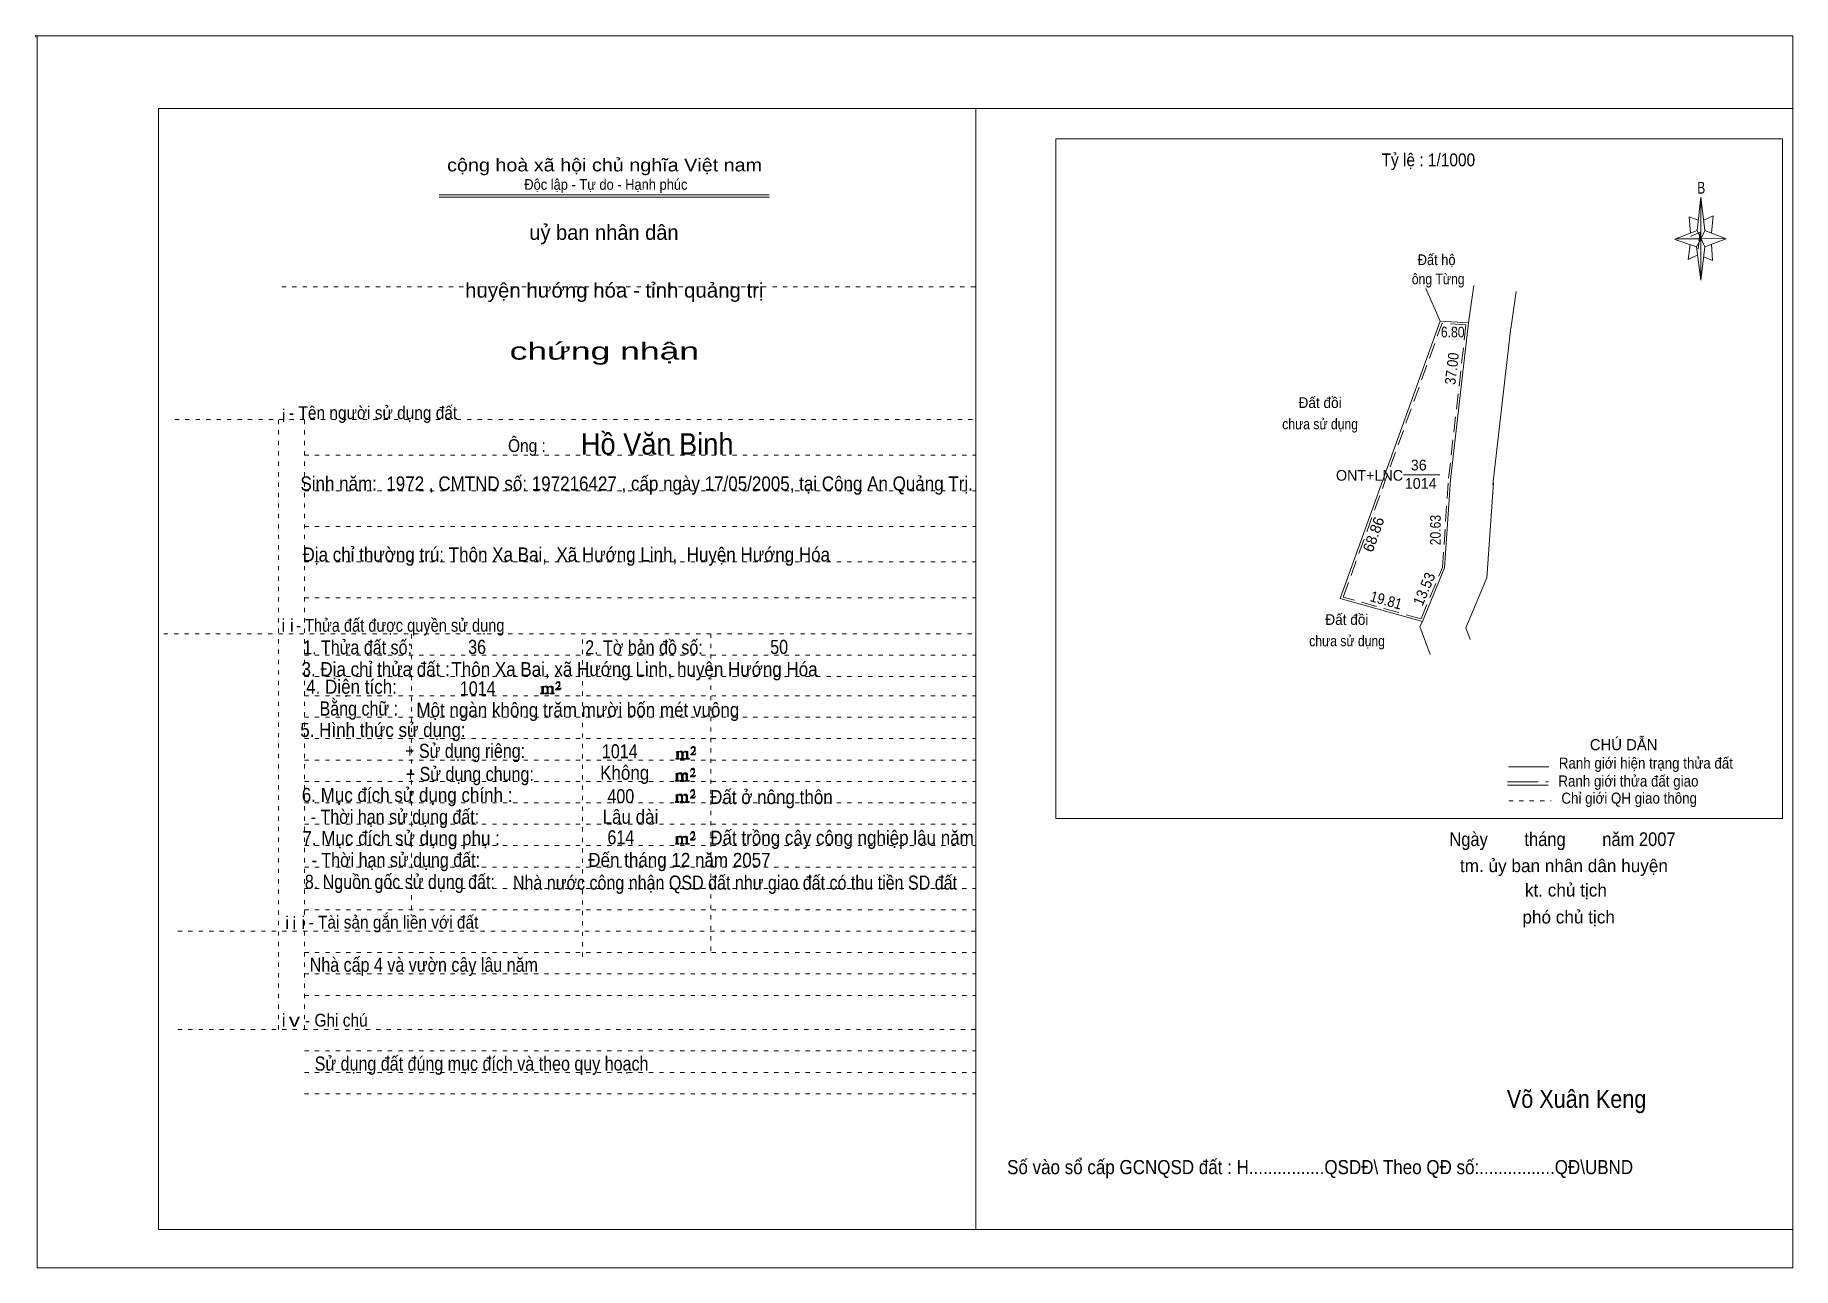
# Model space of a CAD drawing. Header units: centimetres. Extents: x -1.6 to 39.5, y -3.3 to 25.5.
import ezdxf
from ezdxf.enums import TextEntityAlignment as Align

# ---------------------------------------------------------------- set-up
doc = ezdxf.new("R2010")
doc.units = ezdxf.units.CM
doc.header["$LTSCALE"] = 0.12
for name, pattern in [('DOTTED', [1.5, 0.3, -1.2]), ('LONG_DASHED', [7.5, 6, -1.5]), ('MEDIUM_DASHED', [4.5, 3, -1.5])]:
    doc.linetypes.add(name, pattern=pattern)
for name, color, linetype, lineweight in [('1', 7, 'DOTTED', 13), ('10', 7, 'Continuous', 13), ('4', 7, 'Continuous', 13), ('5', 7, 'Continuous', 13), ('50', 7, 'Continuous', 13)]:
    doc.layers.add(name, color=color, linetype=linetype, lineweight=lineweight)

msp = doc.modelspace()

# ---------------------------------------------------------------- hatches: boundary and pattern name
at = {"layer": '50'}
for points in [[(10.27, 10.13), (10.27, 10.12), (10.27, 10.11), (10.25, 10.11), (10.24, 10.11), (10.24, 10.1), (10.33, 10.1), (10.33, 10.11), (10.32, 10.11), (10.31, 10.11), (10.31, 10.12), (10.31, 10.13), (10.31, 10.24), (10.31, 10.25), (10.32, 10.26), (10.34, 10.26), (10.35, 10.26), (10.36, 10.26), (10.37, 10.25), (10.39, 10.22), (10.39, 10.13), (10.37, 10.12), (10.37, 10.11), (10.36, 10.11), (10.35, 10.11), (10.35, 10.1), (10.44, 10.1), (10.44, 10.11), (10.43, 10.11), (10.42, 10.11), (10.42, 10.12), (10.42, 10.13), (10.42, 10.24), (10.44, 10.26), (10.45, 10.26), (10.46, 10.26), (10.49, 10.26), (10.49, 10.25), (10.5, 10.24), (10.5, 10.22), (10.5, 10.13), (10.5, 10.12), (10.49, 10.11), (10.49, 10.11), (10.47, 10.11), (10.47, 10.1), (10.56, 10.1), (10.56, 10.11), (10.55, 10.11), (10.54, 10.11), (10.53, 10.12), (10.53, 10.13), (10.53, 10.2), (10.53, 10.25), (10.53, 10.26), (10.52, 10.27), (10.5, 10.28), (10.47, 10.28), (10.46, 10.28), (10.44, 10.27), (10.41, 10.25), (10.41, 10.26), (10.4, 10.28), (10.39, 10.28), (10.37, 10.28), (10.35, 10.28), (10.34, 10.28), (10.32, 10.26), (10.31, 10.26), (10.31, 10.25), (10.31, 10.25), (10.31, 10.26), (10.31, 10.28), (10.24, 10.26), (10.24, 10.26), (10.25, 10.26), (10.27, 10.25), (10.27, 10.24), (10.27, 10.23)], [(10.69, 10.19), (10.72, 10.24), (10.72, 10.24), (10.71, 10.22), (10.69, 10.22), (10.68, 10.22), (10.63, 10.22), (10.66, 10.26), (10.67, 10.27), (10.69, 10.28), (10.69, 10.3), (10.69, 10.32), (10.69, 10.34), (10.69, 10.35), (10.69, 10.37), (10.68, 10.38), (10.67, 10.38), (10.66, 10.39), (10.65, 10.39), (10.63, 10.38), (10.63, 10.38), (10.62, 10.37), (10.61, 10.35), (10.59, 10.33), (10.61, 10.33), (10.61, 10.35), (10.62, 10.35), (10.63, 10.36), (10.65, 10.36), (10.66, 10.36), (10.67, 10.35), (10.68, 10.35), (10.68, 10.32), (10.68, 10.3), (10.66, 10.28), (10.66, 10.26), (10.65, 10.25), (10.59, 10.2), (10.59, 10.19)], [(13.42, 8.61), (13.42, 8.6), (13.42, 8.59), (13.41, 8.59), (13.4, 8.59), (13.4, 8.57), (13.48, 8.57), (13.48, 8.59), (13.47, 8.59), (13.46, 8.59), (13.46, 8.6), (13.46, 8.61), (13.46, 8.72), (13.46, 8.73), (13.47, 8.74), (13.5, 8.74), (13.51, 8.74), (13.52, 8.74), (13.53, 8.73), (13.54, 8.69), (13.54, 8.61), (13.53, 8.6), (13.53, 8.59), (13.52, 8.59), (13.51, 8.59), (13.51, 8.57), (13.6, 8.57), (13.6, 8.59), (13.58, 8.59), (13.57, 8.59), (13.57, 8.6), (13.57, 8.61), (13.57, 8.72), (13.6, 8.74), (13.61, 8.74), (13.62, 8.74), (13.64, 8.74), (13.64, 8.73), (13.65, 8.72), (13.65, 8.69), (13.65, 8.61), (13.65, 8.6), (13.64, 8.59), (13.64, 8.59), (13.63, 8.59), (13.63, 8.57), (13.72, 8.57), (13.72, 8.59), (13.7, 8.59), (13.69, 8.59), (13.68, 8.6), (13.68, 8.61), (13.68, 8.68), (13.68, 8.73), (13.68, 8.74), (13.67, 8.75), (13.65, 8.76), (13.63, 8.76), (13.62, 8.76), (13.6, 8.75), (13.56, 8.73), (13.56, 8.74), (13.55, 8.76), (13.54, 8.76), (13.53, 8.76), (13.51, 8.76), (13.5, 8.76), (13.47, 8.74), (13.46, 8.74), (13.46, 8.73), (13.46, 8.73), (13.46, 8.74), (13.46, 8.76), (13.4, 8.74), (13.4, 8.74), (13.41, 8.74), (13.42, 8.73), (13.42, 8.72), (13.42, 8.71)], [(13.85, 8.67), (13.87, 8.72), (13.87, 8.72), (13.86, 8.69), (13.85, 8.69), (13.84, 8.69), (13.78, 8.69), (13.82, 8.74), (13.83, 8.75), (13.85, 8.76), (13.85, 8.78), (13.85, 8.79), (13.85, 8.82), (13.85, 8.83), (13.85, 8.85), (13.84, 8.86), (13.83, 8.86), (13.82, 8.87), (13.8, 8.87), (13.78, 8.86), (13.78, 8.86), (13.77, 8.85), (13.76, 8.83), (13.75, 8.81), (13.76, 8.81), (13.76, 8.83), (13.77, 8.83), (13.78, 8.84), (13.8, 8.84), (13.82, 8.84), (13.83, 8.83), (13.84, 8.83), (13.84, 8.79), (13.84, 8.78), (13.82, 8.76), (13.82, 8.74), (13.8, 8.73), (13.75, 8.68), (13.75, 8.67)], [(13.41, 8.09), (13.41, 8.08), (13.41, 8.07), (13.4, 8.07), (13.39, 8.07), (13.39, 8.06), (13.48, 8.06), (13.48, 8.07), (13.47, 8.07), (13.45, 8.07), (13.45, 8.08), (13.45, 8.09), (13.45, 8.2), (13.45, 8.21), (13.47, 8.23), (13.49, 8.23), (13.5, 8.23), (13.51, 8.23), (13.52, 8.21), (13.53, 8.18), (13.53, 8.09), (13.52, 8.08), (13.52, 8.07), (13.51, 8.07), (13.5, 8.07), (13.5, 8.06), (13.59, 8.06), (13.59, 8.07), (13.58, 8.07), (13.57, 8.07), (13.57, 8.08), (13.57, 8.09), (13.57, 8.2), (13.59, 8.23), (13.6, 8.23), (13.61, 8.23), (13.63, 8.23), (13.63, 8.21), (13.64, 8.2), (13.64, 8.18), (13.64, 8.09), (13.64, 8.08), (13.63, 8.07), (13.63, 8.07), (13.62, 8.07), (13.62, 8.06), (13.71, 8.06), (13.71, 8.07), (13.7, 8.07), (13.69, 8.07), (13.67, 8.08), (13.67, 8.09), (13.67, 8.17), (13.67, 8.21), (13.67, 8.23), (13.66, 8.24), (13.64, 8.25), (13.62, 8.25), (13.61, 8.25), (13.59, 8.24), (13.55, 8.21), (13.55, 8.23), (13.54, 8.25), (13.53, 8.25), (13.52, 8.25), (13.5, 8.25), (13.49, 8.25), (13.47, 8.23), (13.45, 8.23), (13.45, 8.21), (13.45, 8.21), (13.45, 8.23), (13.45, 8.25), (13.39, 8.23), (13.39, 8.23), (13.4, 8.23), (13.41, 8.21), (13.41, 8.2), (13.41, 8.19)], [(13.84, 8.16), (13.86, 8.2), (13.86, 8.2), (13.85, 8.18), (13.84, 8.18), (13.83, 8.18), (13.77, 8.18), (13.81, 8.23), (13.82, 8.24), (13.84, 8.25), (13.84, 8.27), (13.84, 8.28), (13.84, 8.3), (13.84, 8.31), (13.84, 8.34), (13.83, 8.35), (13.82, 8.35), (13.81, 8.36), (13.8, 8.36), (13.77, 8.35), (13.77, 8.35), (13.76, 8.34), (13.75, 8.31), (13.74, 8.29), (13.75, 8.29), (13.75, 8.31), (13.76, 8.31), (13.77, 8.33), (13.8, 8.33), (13.81, 8.33), (13.82, 8.31), (13.83, 8.31), (13.83, 8.28), (13.83, 8.27), (13.81, 8.25), (13.81, 8.23), (13.8, 8.21), (13.74, 8.17), (13.74, 8.16)], [(13.84, 7.66), (13.86, 7.71), (13.86, 7.71), (13.85, 7.68), (13.84, 7.68), (13.83, 7.68), (13.77, 7.68), (13.81, 7.73), (13.82, 7.74), (13.84, 7.75), (13.84, 7.77), (13.84, 7.78), (13.84, 7.81), (13.84, 7.82), (13.84, 7.84), (13.83, 7.85), (13.82, 7.85), (13.81, 7.86), (13.79, 7.86), (13.77, 7.85), (13.77, 7.85), (13.76, 7.84), (13.75, 7.82), (13.74, 7.8), (13.75, 7.8), (13.75, 7.82), (13.76, 7.82), (13.77, 7.83), (13.79, 7.83), (13.81, 7.83), (13.82, 7.82), (13.83, 7.82), (13.83, 7.78), (13.83, 7.77), (13.81, 7.75), (13.81, 7.73), (13.79, 7.72), (13.74, 7.67), (13.74, 7.66)], [(13.41, 7.6), (13.41, 7.59), (13.41, 7.58), (13.4, 7.58), (13.39, 7.58), (13.39, 7.56), (13.47, 7.56), (13.47, 7.58), (13.46, 7.58), (13.45, 7.58), (13.45, 7.59), (13.45, 7.6), (13.45, 7.71), (13.45, 7.72), (13.46, 7.73), (13.49, 7.73), (13.5, 7.73), (13.51, 7.73), (13.52, 7.72), (13.53, 7.68), (13.53, 7.6), (13.52, 7.59), (13.52, 7.58), (13.51, 7.58), (13.5, 7.58), (13.5, 7.56), (13.59, 7.56), (13.59, 7.58), (13.57, 7.58), (13.56, 7.58), (13.56, 7.59), (13.56, 7.6), (13.56, 7.71), (13.59, 7.73), (13.6, 7.73), (13.61, 7.73), (13.63, 7.73), (13.63, 7.72), (13.64, 7.71), (13.64, 7.68), (13.64, 7.6), (13.64, 7.59), (13.63, 7.58), (13.63, 7.58), (13.62, 7.58), (13.62, 7.56), (13.71, 7.56), (13.71, 7.58), (13.69, 7.58), (13.68, 7.58), (13.67, 7.59), (13.67, 7.6), (13.67, 7.67), (13.67, 7.72), (13.67, 7.73), (13.66, 7.74), (13.64, 7.75), (13.62, 7.75), (13.61, 7.75), (13.59, 7.74), (13.55, 7.72), (13.55, 7.73), (13.54, 7.75), (13.53, 7.75), (13.52, 7.75), (13.5, 7.75), (13.49, 7.75), (13.46, 7.73), (13.45, 7.73), (13.45, 7.72), (13.45, 7.72), (13.45, 7.73), (13.45, 7.75), (13.39, 7.73), (13.39, 7.73), (13.4, 7.73), (13.41, 7.72), (13.41, 7.71), (13.41, 7.7)], [(13.41, 6.62), (13.41, 6.61), (13.41, 6.6), (13.4, 6.6), (13.39, 6.6), (13.39, 6.58), (13.47, 6.58), (13.47, 6.6), (13.46, 6.6), (13.45, 6.6), (13.45, 6.61), (13.45, 6.62), (13.45, 6.73), (13.45, 6.74), (13.46, 6.75), (13.49, 6.75), (13.5, 6.75), (13.51, 6.75), (13.52, 6.74), (13.53, 6.7), (13.53, 6.62), (13.52, 6.61), (13.52, 6.6), (13.51, 6.6), (13.5, 6.6), (13.5, 6.58), (13.59, 6.58), (13.59, 6.6), (13.57, 6.6), (13.56, 6.6), (13.56, 6.61), (13.56, 6.62), (13.56, 6.73), (13.59, 6.75), (13.6, 6.75), (13.61, 6.75), (13.63, 6.75), (13.63, 6.74), (13.64, 6.73), (13.64, 6.7), (13.64, 6.62), (13.64, 6.61), (13.63, 6.6), (13.63, 6.6), (13.62, 6.6), (13.62, 6.58), (13.71, 6.58), (13.71, 6.6), (13.69, 6.6), (13.68, 6.6), (13.67, 6.61), (13.67, 6.62), (13.67, 6.69), (13.67, 6.74), (13.67, 6.75), (13.66, 6.76), (13.64, 6.77), (13.62, 6.77), (13.61, 6.77), (13.59, 6.76), (13.55, 6.74), (13.55, 6.75), (13.54, 6.77), (13.53, 6.77), (13.52, 6.77), (13.5, 6.77), (13.49, 6.77), (13.46, 6.75), (13.45, 6.75), (13.45, 6.74), (13.45, 6.74), (13.45, 6.75), (13.45, 6.77), (13.39, 6.75), (13.39, 6.75), (13.4, 6.75), (13.41, 6.74), (13.41, 6.73), (13.41, 6.72)], [(13.84, 6.68), (13.86, 6.73), (13.86, 6.73), (13.85, 6.7), (13.84, 6.7), (13.83, 6.7), (13.77, 6.7), (13.81, 6.75), (13.82, 6.76), (13.84, 6.77), (13.84, 6.79), (13.84, 6.8), (13.84, 6.83), (13.84, 6.84), (13.84, 6.86), (13.83, 6.87), (13.82, 6.87), (13.81, 6.88), (13.79, 6.88), (13.77, 6.87), (13.77, 6.87), (13.76, 6.86), (13.75, 6.84), (13.74, 6.82), (13.75, 6.82), (13.75, 6.84), (13.76, 6.84), (13.77, 6.85), (13.79, 6.85), (13.81, 6.85), (13.82, 6.84), (13.83, 6.84), (13.83, 6.8), (13.83, 6.79), (13.81, 6.77), (13.81, 6.75), (13.79, 6.74), (13.74, 6.69), (13.74, 6.68)]]:
    msp.add_hatch(color=256, dxfattribs=at).paths.add_polyline_path(points)

# ---------------------------------------------------------------- linework, layer by layer
at = {"layer": '1', "linetype": 'Continuous'}
for p, q in [((1.31, -2.42), (1.31, 23.78)), ((1.31, 23.78), (39.51, 23.78)), ((20.41, -2.42), (20.41, 23.78)), ((39.51, -2.42), (39.51, 23.78)), ((7.87, 21.76), (15.58, 21.76)), ((7.87, 21.71), (15.59, 21.71)), ((37.26, 20.55), (36.75, 20.72)), ((1.31, -2.42), (39.51, -2.42))]:
    msp.add_line(p, q, dxfattribs=at)
at = {"layer": '1'}
for p, q in [((4.19, 19.61), (20.41, 19.61)), ((1.69, 16.51), (20.41, 16.51)), ((4.11, 2.25), (4.11, 16.51)), ((4.72, 2.25), (4.72, 16.51)), ((4.72, 15.68), (20.41, 15.68)), ((4.72, 14.84), (20.41, 14.84)), ((4.72, 14.01), (20.41, 14.01)), ((4.72, 13.18), (20.41, 13.18)), ((4.72, 12.34), (20.41, 12.34)), ((1.43, 11.5), (20.41, 11.5)), ((7.22, 5.05), (7.22, 11.5)), ((11.22, 3.95), (11.22, 11.5)), ((14.22, 4.09), (14.22, 11.5)), ((4.72, 11), (20.41, 11)), ((4.72, 10.5), (20.41, 10.5)), ((4.72, 10.05), (20.41, 10.05)), ((4.72, 9.55), (20.41, 9.55)), ((4.72, 9.05), (20.41, 9.05)), ((4.72, 8.55), (20.41, 8.55)), ((4.72, 8.05), (20.41, 8.05)), ((4.72, 7.55), (20.41, 7.55)), ((4.72, 7.05), (20.41, 7.05)), ((4.72, 6.55), (20.41, 6.55)), ((4.72, 6.05), (20.41, 6.05)), ((4.72, 5.55), (20.41, 5.55)), ((4.72, 5.05), (20.41, 5.05)), ((1.76, 4.55), (20.41, 4.55)), ((4.72, 4.05), (20.41, 4.05)), ((4.72, 3.55), (20.41, 3.55)), ((4.72, 3.05), (20.41, 3.05)), ((1.76, 2.25), (20.41, 2.25)), ((4.72, 1.75), (20.41, 1.75)), ((4.72, 1.25), (20.41, 1.25)), ((4.72, 0.75), (20.41, 0.75))]:
    msp.add_line(p, q, dxfattribs=at)
at = {"layer": '1', "linetype": 'Continuous'}
msp.add_lwpolyline([(-1.53, -3.32), (39.51, -3.32), (39.51, 25.48), (-1.53, 25.48)], close=True, dxfattribs=at)
msp.add_lwpolyline([(37.27, 20.35), (37.06, 20.25), (37.11, 20.6)], dxfattribs=at)
at = {"layer": '10'}
for p, q in [((30.93, 19.57), (31.27, 18.81)), ((31.93, 18.77), (32.05, 19.64)), ((32.92, 18.63), (33.04, 19.5)), ((31.93, 18.77), (31.27, 18.81)), ((31.93, 18.77), (31.51, 15.1)), ((32.92, 18.66), (32.5, 14.99)), ((30.41, 15.22), (31.26, 15.22)), ((30.85, 11.79), (30.79, 11.67)), ((31.03, 11.02), (30.79, 11.67)), ((31.97, 11.37), (31.87, 11.64))]:
    msp.add_line(p, q, dxfattribs=at)
at = {"layer": '10', "linetype": 'MEDIUM_DASHED'}
for p, q in [((29, 12.36), (31.31, 18.76)), ((31.87, 18.72), (31.31, 18.76)), ((31.87, 18.72), (31.46, 15.11)), ((30.82, 11.85), (29, 12.36))]:
    msp.add_line(p, q, dxfattribs=at)
at = {"layer": '10'}
for points in [[(30.85, 11.79), (28.93, 12.33), (31.27, 18.81)], [(30.85, 11.79), (31.37, 13.04), (31.51, 15.1)], [(31.87, 11.64), (32.36, 12.81), (32.51, 15.03)]]:
    msp.add_lwpolyline(points, dxfattribs=at)
at = {"layer": '10', "linetype": 'MEDIUM_DASHED'}
msp.add_lwpolyline([(30.82, 11.85), (31.32, 13.05), (31.46, 15.1)], dxfattribs=at)
at = {"layer": '4'}
for p, q in [((32.86, 8.39), (33.81, 8.39)), ((32.84, 7.96), (33.79, 7.96))]:
    msp.add_line(p, q, dxfattribs=at)
at = {"layer": '4', "linetype": 'LONG_DASHED'}
msp.add_line((32.84, 8.04), (33.79, 8.04), dxfattribs=at)
at = {"layer": '4', "linetype": 'DOTTED'}
msp.add_line((32.87, 7.6), (33.86, 7.6), dxfattribs=at)
at = {"layer": '4'}
msp.add_lwpolyline([(22.28, 23.07), (39.27, 23.07), (39.27, 7.18), (22.28, 7.18)], close=True, dxfattribs=at)
msp.add_circle((-1.55, 25.47), 0.025, dxfattribs=at)
at = {"layer": '5'}
for p, q in [((37.27, 20.93), (37.36, 21.71)), ((37.45, 20.55), (37.36, 19.77)), ((37.45, 20.93), (37.95, 20.73)), ((37.61, 20.61), (37.63, 20.23)), ((37.63, 20.23), (37.42, 20.31))]:
    msp.add_line(p, q, dxfattribs=at)
for points in [[(37.36, 21.71), (37.45, 20.93), (37.36, 20.73)], [(37.36, 20.73), (36.77, 20.73), (37.27, 20.93), (37.45, 20.55), (37.95, 20.73), (37.36, 20.75)], [(37.36, 20.73), (37.36, 19.77), (37.26, 20.55)]]:
    msp.add_lwpolyline(points, close=True, dxfattribs=at)
for points in [[(37.3, 21.17), (37.09, 21.25), (37.12, 20.87)], [(37.43, 21.17), (37.65, 21.27), (37.61, 20.87)], [(37.36, 20.73), (37.27, 20.93), (36.77, 20.73)], [(37.12, 20.79), (37.34, 20.89), (37.3, 20.49)], [(37.36, 20.73), (37.45, 20.55), (37.95, 20.73)]]:
    msp.add_lwpolyline(points, dxfattribs=at)
at = {"layer": '50'}
for points in [[(10.27, 10.13), (10.27, 10.12), (10.27, 10.11), (10.25, 10.11), (10.24, 10.11), (10.24, 10.1), (10.33, 10.1), (10.33, 10.11), (10.32, 10.11), (10.31, 10.11), (10.31, 10.12), (10.31, 10.13), (10.31, 10.24), (10.31, 10.25), (10.32, 10.26), (10.34, 10.26), (10.35, 10.26), (10.36, 10.26), (10.37, 10.25), (10.39, 10.22), (10.39, 10.13), (10.37, 10.12), (10.37, 10.11), (10.36, 10.11), (10.35, 10.11), (10.35, 10.1), (10.44, 10.1), (10.44, 10.11), (10.43, 10.11), (10.42, 10.11), (10.42, 10.12), (10.42, 10.13), (10.42, 10.24), (10.44, 10.26), (10.45, 10.26), (10.46, 10.26), (10.49, 10.26), (10.49, 10.25), (10.5, 10.24), (10.5, 10.22), (10.5, 10.13), (10.5, 10.12), (10.49, 10.11), (10.49, 10.11), (10.47, 10.11), (10.47, 10.1), (10.56, 10.1), (10.56, 10.11), (10.55, 10.11), (10.54, 10.11), (10.53, 10.12), (10.53, 10.13), (10.53, 10.2), (10.53, 10.25), (10.53, 10.26), (10.52, 10.27), (10.5, 10.28), (10.47, 10.28), (10.46, 10.28), (10.44, 10.27), (10.41, 10.25), (10.41, 10.26), (10.4, 10.28), (10.39, 10.28), (10.37, 10.28), (10.35, 10.28), (10.34, 10.28), (10.32, 10.26), (10.31, 10.26), (10.31, 10.25), (10.31, 10.25), (10.31, 10.26), (10.31, 10.28), (10.24, 10.26), (10.24, 10.26), (10.25, 10.26), (10.27, 10.25), (10.27, 10.24), (10.27, 10.23)], [(10.69, 10.19), (10.72, 10.24), (10.72, 10.24), (10.71, 10.22), (10.69, 10.22), (10.68, 10.22), (10.63, 10.22), (10.66, 10.26), (10.67, 10.27), (10.69, 10.28), (10.69, 10.3), (10.69, 10.32), (10.69, 10.34), (10.69, 10.35), (10.69, 10.37), (10.68, 10.38), (10.67, 10.38), (10.66, 10.39), (10.65, 10.39), (10.63, 10.38), (10.63, 10.38), (10.62, 10.37), (10.61, 10.35), (10.59, 10.33), (10.61, 10.33), (10.61, 10.35), (10.62, 10.35), (10.63, 10.36), (10.65, 10.36), (10.66, 10.36), (10.67, 10.35), (10.68, 10.35), (10.68, 10.32), (10.68, 10.3), (10.66, 10.28), (10.66, 10.26), (10.65, 10.25), (10.59, 10.2), (10.59, 10.19)], [(13.42, 8.61), (13.42, 8.6), (13.42, 8.59), (13.41, 8.59), (13.4, 8.59), (13.4, 8.57), (13.48, 8.57), (13.48, 8.59), (13.47, 8.59), (13.46, 8.59), (13.46, 8.6), (13.46, 8.61), (13.46, 8.72), (13.46, 8.73), (13.47, 8.74), (13.5, 8.74), (13.51, 8.74), (13.52, 8.74), (13.53, 8.73), (13.54, 8.69), (13.54, 8.61), (13.53, 8.6), (13.53, 8.59), (13.52, 8.59), (13.51, 8.59), (13.51, 8.57), (13.6, 8.57), (13.6, 8.59), (13.58, 8.59), (13.57, 8.59), (13.57, 8.6), (13.57, 8.61), (13.57, 8.72), (13.6, 8.74), (13.61, 8.74), (13.62, 8.74), (13.64, 8.74), (13.64, 8.73), (13.65, 8.72), (13.65, 8.69), (13.65, 8.61), (13.65, 8.6), (13.64, 8.59), (13.64, 8.59), (13.63, 8.59), (13.63, 8.57), (13.72, 8.57), (13.72, 8.59), (13.7, 8.59), (13.69, 8.59), (13.68, 8.6), (13.68, 8.61), (13.68, 8.68), (13.68, 8.73), (13.68, 8.74), (13.67, 8.75), (13.65, 8.76), (13.63, 8.76), (13.62, 8.76), (13.6, 8.75), (13.56, 8.73), (13.56, 8.74), (13.55, 8.76), (13.54, 8.76), (13.53, 8.76), (13.51, 8.76), (13.5, 8.76), (13.47, 8.74), (13.46, 8.74), (13.46, 8.73), (13.46, 8.73), (13.46, 8.74), (13.46, 8.76), (13.4, 8.74), (13.4, 8.74), (13.41, 8.74), (13.42, 8.73), (13.42, 8.72), (13.42, 8.71)], [(13.85, 8.67), (13.87, 8.72), (13.87, 8.72), (13.86, 8.69), (13.85, 8.69), (13.84, 8.69), (13.78, 8.69), (13.82, 8.74), (13.83, 8.75), (13.85, 8.76), (13.85, 8.78), (13.85, 8.79), (13.85, 8.82), (13.85, 8.83), (13.85, 8.85), (13.84, 8.86), (13.83, 8.86), (13.82, 8.87), (13.8, 8.87), (13.78, 8.86), (13.78, 8.86), (13.77, 8.85), (13.76, 8.83), (13.75, 8.81), (13.76, 8.81), (13.76, 8.83), (13.77, 8.83), (13.78, 8.84), (13.8, 8.84), (13.82, 8.84), (13.83, 8.83), (13.84, 8.83), (13.84, 8.79), (13.84, 8.78), (13.82, 8.76), (13.82, 8.74), (13.8, 8.73), (13.75, 8.68), (13.75, 8.67)], [(13.41, 8.09), (13.41, 8.08), (13.41, 8.07), (13.4, 8.07), (13.39, 8.07), (13.39, 8.06), (13.48, 8.06), (13.48, 8.07), (13.47, 8.07), (13.45, 8.07), (13.45, 8.08), (13.45, 8.09), (13.45, 8.2), (13.45, 8.21), (13.47, 8.23), (13.49, 8.23), (13.5, 8.23), (13.51, 8.23), (13.52, 8.21), (13.53, 8.18), (13.53, 8.09), (13.52, 8.08), (13.52, 8.07), (13.51, 8.07), (13.5, 8.07), (13.5, 8.06), (13.59, 8.06), (13.59, 8.07), (13.58, 8.07), (13.57, 8.07), (13.57, 8.08), (13.57, 8.09), (13.57, 8.2), (13.59, 8.23), (13.6, 8.23), (13.61, 8.23), (13.63, 8.23), (13.63, 8.21), (13.64, 8.2), (13.64, 8.18), (13.64, 8.09), (13.64, 8.08), (13.63, 8.07), (13.63, 8.07), (13.62, 8.07), (13.62, 8.06), (13.71, 8.06), (13.71, 8.07), (13.7, 8.07), (13.69, 8.07), (13.67, 8.08), (13.67, 8.09), (13.67, 8.17), (13.67, 8.21), (13.67, 8.23), (13.66, 8.24), (13.64, 8.25), (13.62, 8.25), (13.61, 8.25), (13.59, 8.24), (13.55, 8.21), (13.55, 8.23), (13.54, 8.25), (13.53, 8.25), (13.52, 8.25), (13.5, 8.25), (13.49, 8.25), (13.47, 8.23), (13.45, 8.23), (13.45, 8.21), (13.45, 8.21), (13.45, 8.23), (13.45, 8.25), (13.39, 8.23), (13.39, 8.23), (13.4, 8.23), (13.41, 8.21), (13.41, 8.2), (13.41, 8.19)], [(13.84, 8.16), (13.86, 8.2), (13.86, 8.2), (13.85, 8.18), (13.84, 8.18), (13.83, 8.18), (13.77, 8.18), (13.81, 8.23), (13.82, 8.24), (13.84, 8.25), (13.84, 8.27), (13.84, 8.28), (13.84, 8.3), (13.84, 8.31), (13.84, 8.34), (13.83, 8.35), (13.82, 8.35), (13.81, 8.36), (13.8, 8.36), (13.77, 8.35), (13.77, 8.35), (13.76, 8.34), (13.75, 8.31), (13.74, 8.29), (13.75, 8.29), (13.75, 8.31), (13.76, 8.31), (13.77, 8.33), (13.8, 8.33), (13.81, 8.33), (13.82, 8.31), (13.83, 8.31), (13.83, 8.28), (13.83, 8.27), (13.81, 8.25), (13.81, 8.23), (13.8, 8.21), (13.74, 8.17), (13.74, 8.16)], [(13.84, 7.66), (13.86, 7.71), (13.86, 7.71), (13.85, 7.68), (13.84, 7.68), (13.83, 7.68), (13.77, 7.68), (13.81, 7.73), (13.82, 7.74), (13.84, 7.75), (13.84, 7.77), (13.84, 7.78), (13.84, 7.81), (13.84, 7.82), (13.84, 7.84), (13.83, 7.85), (13.82, 7.85), (13.81, 7.86), (13.79, 7.86), (13.77, 7.85), (13.77, 7.85), (13.76, 7.84), (13.75, 7.82), (13.74, 7.8), (13.75, 7.8), (13.75, 7.82), (13.76, 7.82), (13.77, 7.83), (13.79, 7.83), (13.81, 7.83), (13.82, 7.82), (13.83, 7.82), (13.83, 7.78), (13.83, 7.77), (13.81, 7.75), (13.81, 7.73), (13.79, 7.72), (13.74, 7.67), (13.74, 7.66)], [(13.41, 7.6), (13.41, 7.59), (13.41, 7.58), (13.4, 7.58), (13.39, 7.58), (13.39, 7.56), (13.47, 7.56), (13.47, 7.58), (13.46, 7.58), (13.45, 7.58), (13.45, 7.59), (13.45, 7.6), (13.45, 7.71), (13.45, 7.72), (13.46, 7.73), (13.49, 7.73), (13.5, 7.73), (13.51, 7.73), (13.52, 7.72), (13.53, 7.68), (13.53, 7.6), (13.52, 7.59), (13.52, 7.58), (13.51, 7.58), (13.5, 7.58), (13.5, 7.56), (13.59, 7.56), (13.59, 7.58), (13.57, 7.58), (13.56, 7.58), (13.56, 7.59), (13.56, 7.6), (13.56, 7.71), (13.59, 7.73), (13.6, 7.73), (13.61, 7.73), (13.63, 7.73), (13.63, 7.72), (13.64, 7.71), (13.64, 7.68), (13.64, 7.6), (13.64, 7.59), (13.63, 7.58), (13.63, 7.58), (13.62, 7.58), (13.62, 7.56), (13.71, 7.56), (13.71, 7.58), (13.69, 7.58), (13.68, 7.58), (13.67, 7.59), (13.67, 7.6), (13.67, 7.67), (13.67, 7.72), (13.67, 7.73), (13.66, 7.74), (13.64, 7.75), (13.62, 7.75), (13.61, 7.75), (13.59, 7.74), (13.55, 7.72), (13.55, 7.73), (13.54, 7.75), (13.53, 7.75), (13.52, 7.75), (13.5, 7.75), (13.49, 7.75), (13.46, 7.73), (13.45, 7.73), (13.45, 7.72), (13.45, 7.72), (13.45, 7.73), (13.45, 7.75), (13.39, 7.73), (13.39, 7.73), (13.4, 7.73), (13.41, 7.72), (13.41, 7.71), (13.41, 7.7)], [(13.41, 6.62), (13.41, 6.61), (13.41, 6.6), (13.4, 6.6), (13.39, 6.6), (13.39, 6.58), (13.47, 6.58), (13.47, 6.6), (13.46, 6.6), (13.45, 6.6), (13.45, 6.61), (13.45, 6.62), (13.45, 6.73), (13.45, 6.74), (13.46, 6.75), (13.49, 6.75), (13.5, 6.75), (13.51, 6.75), (13.52, 6.74), (13.53, 6.7), (13.53, 6.62), (13.52, 6.61), (13.52, 6.6), (13.51, 6.6), (13.5, 6.6), (13.5, 6.58), (13.59, 6.58), (13.59, 6.6), (13.57, 6.6), (13.56, 6.6), (13.56, 6.61), (13.56, 6.62), (13.56, 6.73), (13.59, 6.75), (13.6, 6.75), (13.61, 6.75), (13.63, 6.75), (13.63, 6.74), (13.64, 6.73), (13.64, 6.7), (13.64, 6.62), (13.64, 6.61), (13.63, 6.6), (13.63, 6.6), (13.62, 6.6), (13.62, 6.58), (13.71, 6.58), (13.71, 6.6), (13.69, 6.6), (13.68, 6.6), (13.67, 6.61), (13.67, 6.62), (13.67, 6.69), (13.67, 6.74), (13.67, 6.75), (13.66, 6.76), (13.64, 6.77), (13.62, 6.77), (13.61, 6.77), (13.59, 6.76), (13.55, 6.74), (13.55, 6.75), (13.54, 6.77), (13.53, 6.77), (13.52, 6.77), (13.5, 6.77), (13.49, 6.77), (13.46, 6.75), (13.45, 6.75), (13.45, 6.74), (13.45, 6.74), (13.45, 6.75), (13.45, 6.77), (13.39, 6.75), (13.39, 6.75), (13.4, 6.75), (13.41, 6.74), (13.41, 6.73), (13.41, 6.72)], [(13.84, 6.68), (13.86, 6.73), (13.86, 6.73), (13.85, 6.7), (13.84, 6.7), (13.83, 6.7), (13.77, 6.7), (13.81, 6.75), (13.82, 6.76), (13.84, 6.77), (13.84, 6.79), (13.84, 6.8), (13.84, 6.83), (13.84, 6.84), (13.84, 6.86), (13.83, 6.87), (13.82, 6.87), (13.81, 6.88), (13.79, 6.88), (13.77, 6.87), (13.77, 6.87), (13.76, 6.86), (13.75, 6.84), (13.74, 6.82), (13.75, 6.82), (13.75, 6.84), (13.76, 6.84), (13.77, 6.85), (13.79, 6.85), (13.81, 6.85), (13.82, 6.84), (13.83, 6.84), (13.83, 6.8), (13.83, 6.79), (13.81, 6.77), (13.81, 6.75), (13.79, 6.74), (13.74, 6.69), (13.74, 6.68)]]:
    msp.add_lwpolyline(points, close=True, dxfattribs=at)

# ---------------------------------------------------------------- texts
at = {"layer": '1'}
for s, height, width, p in [('cộng hoà xã hội chủ nghĩa Việt nam', 0.3, 1.15, (11.735, 22.31)), ('Độc lập - Tự do - Hạnh phúc', 0.25, 0.9, (11.765, 21.88)), ('chứng nhận', 0.4, 1.55, (11.73, 17.91)), ('- Tên người sử dụng đất', 0.3, 0.9, (6.325, 16.52)), ('- Thửa đất được quyền sử dụng', 0.3, 0.85, (6.96, 11.55)), ('- Tài sản gắn liền với đất ', 0.3, 0.9, (6.85, 4.61)), ('v', 0.3, 1.3, (4.485, 2.32)), ('- Ghi chú', 0.3, 0.9, (5.465, 2.32))]:
    msp.add_text(s, height=height, dxfattribs=dict(at, width=width)).set_placement(p, align=Align.CENTER)
for s, height, p in [('uỷ ban nhân dân', 0.35, (11.72, 20.71)), ('i', 0.3, (4.235, 16.45)), ('i', 0.3, (4.225, 11.55)), ('i', 0.3, (4.425, 11.55)), ('i', 0.3, (4.315, 4.6)), ('i', 0.3, (4.485, 4.59)), ('i', 0.3, (4.695, 4.6)), ('i', 0.3, (4.235, 2.32))]:
    msp.add_text(s, height=height, dxfattribs=at).set_placement(p, align=Align.CENTER)
at = {"layer": '10'}
for s, height, width, p in [('Tỷ lệ : 1/1000', 0.3, 0.9, (30.99, 22.43)), ('Đất hộ ', 0.25, 0.9, (31.225, 20.12)), ('ông Từng', 0.25, 0.85, (31.22, 19.67)), ('6.80', 0.25, 0.85, (31.56, 18.43)), ('Đất đồi', 0.25, 0.95, (28.46, 16.78)), (' chưa sử dụng ', 0.25, 0.85, (28.46, 16.28)), ('Hồ Văn Binh', 0.5, 0.95, (12.965, 15.69)), ('Đất đồi ', 0.25, 0.95, (29.13, 11.71)), ('chưa sử dụng ', 0.25, 0.85, (29.13, 11.21)), ('Võ Xuân Keng', 0.42, 0.9, (34.455, 0.42))]:
    msp.add_text(s, height=height, dxfattribs=dict(at, width=width)).set_placement(p, align=Align.CENTER)
for s, rotation, width, p in [('37.00', 83.248, 0.9, (31.664, 17.685)), ('20.63', 90, 0.85, (31.28, 13.925)), ('13.53', 67.129, 0.95, (31.007, 12.501)), ('19.81', 344.329, 0.9, (29.971, 12.166))]:
    msp.add_text(s, height=0.25, rotation=rotation, dxfattribs=dict(at, width=width)).set_placement(p, align=Align.CENTER)
msp.add_text('ONT+LNC', height=0.25, dxfattribs=at).set_placement((30.4, 15.08), align=Align.RIGHT)
for s, p in [('36', (30.58, 15.32)), ('1014', (30.44, 14.89))]:
    msp.add_text(s, height=0.25, dxfattribs=at).set_placement(p)
msp.add_text('68.86', height=0.25, rotation=70.276, dxfattribs=at).set_placement((29.827, 13.783), align=Align.CENTER)
at = {"layer": '4'}
msp.add_text('CHÚ DẪN', height=0.2591, dxfattribs=at).set_placement((35.555, 8.78), align=Align.CENTER)
at = {"layer": '4', "width": 0.9}
for s, p in [('Ranh giới hiện trạng thửa đất', (36.075, 8.35)), ('Ranh giới thửa đất giao ', (35.71, 7.93)), ('Chỉ giới QH giao thông', (35.685, 7.53))]:
    msp.add_text(s, height=0.2591, dxfattribs=at).set_placement(p, align=Align.CENTER)
at = {"layer": '5', "width": 0.75}
msp.add_text('B', height=0.276, dxfattribs=at).set_placement((37.37, 21.79), align=Align.CENTER)
at = {"layer": '50'}
for s, height, width, p in [('  huyện hướng hóa - tỉnh quảng trị', 0.34, 1.05, (11.83, 19.36)), ('Ông :', 0.3, 0.9, (9.92, 15.75)), ('Sinh năm:  1972 , CMTND số: 197216427 , cấp ngày 17/05/2005, tại Công An Quảng Trị.', 0.33, 0.9, (12.485, 14.85)), ('Địa chỉ thường trú: Thôn Xa Bai,  Xã Hướng Linh,  Huyện Hướng Hóa', 0.33, 0.9, (10.84, 13.19)), ('1. Thửa đất số:  ', 0.33, 0.85, (6.065, 11.02)), ('36', 0.33, 0.85, (8.755, 11.03)), ('2. Tờ bản đồ số:  ', 0.33, 0.85, (12.76, 11.02)), ('50', 0.33, 0.85, (15.815, 11.03)), ('3. Địa chỉ thửa đất : ', 0.33, 0.9, (6.44, 10.51)), ('Thôn Xa Bai, xã Hướng Linh, huyện Hướng Hóa', 0.33, 0.9, (12.435, 10.51)), ('4. Diện tích: ', 0.33, 0.9, (5.875, 10.1)), ('1014', 0.33, 0.85, (8.77, 10.06)), ('Bằng chữ :', 0.33, 0.85, (5.99, 9.59)), ('Một ngàn không trăm mười bốn mét vuông', 0.33, 0.9, (11.11, 9.56)), ('5. Hình thức sử dụng:', 0.33, 0.9, (6.555, 9.09)), ('+ Sử dụng riêng:', 0.33, 0.85, (8.475, 8.6)), ('1014', 0.33, 0.85, (12.09, 8.59)), ('+ Sử dụng chung:', 0.33, 0.85, (8.585, 8.06)), ('Không', 0.33, 0.9, (12.205, 8.09)), ('6. Mục đích sử dụng chính :', 0.33, 0.9, (7.12, 7.57)), ('400', 0.33, 0.85, (12.115, 7.54)), ('Đất ở nông thôn', 0.33, 0.9, (15.635, 7.52)), ('- Thời hạn sử dụng đất:', 0.33, 0.85, (6.835, 7.06)), ('Lâu dài', 0.33, 0.9, (12.34, 7.06)), ('7. Mục đích sử dụng phụ :', 0.33, 0.9, (6.98, 6.56)), ('614', 0.33, 0.85, (12.115, 6.58)), ('Đất trồng cây công nghiệp lâu năm', 0.33, 0.9, (17.285, 6.57)), ('Ngày        tháng        năm 2007', 0.32, 0.9, (34.125, 6.54)), ('- Thời hạn sử dụng đất:', 0.33, 0.85, (6.855, 6.05)), ('Đến tháng 12 năm 2057', 0.33, 0.9, (13.485, 6.05)), ('8. Nguồn gốc sử dụng đất:', 0.33, 0.85, (6.95, 5.54)), ('Nhà nước công nhận QSD đất như giao đất có thu tiền SD đất ', 0.33, 0.85, (14.835, 5.52)), ('Nhà cấp 4 và vườn cây lâu năm', 0.33, 0.85, (7.51, 3.6)), ('Sử dụng đất đúng mục đích và theo quy hoạch', 0.33, 0.85, (8.86, 1.29)), ('Số vào sổ cấp GCNQSD đất : H................QSDĐ\\ Theo QĐ số:................QĐ\\UBND', 0.33, 0.9, (28.46, -1.13))]:
    msp.add_text(s, height=height, dxfattribs=dict(at, width=width)).set_placement(p, align=Align.CENTER)
for s, p in [('tm. ủy ban nhân dân huyện ', (34.215, 5.93)), ('kt. chủ tịch', (34.205, 5.36)), ('phó chủ tịch', (34.27, 4.73))]:
    msp.add_text(s, height=0.3, dxfattribs=at).set_placement(p, align=Align.CENTER)

doc.saveas('drawing.dxf')
